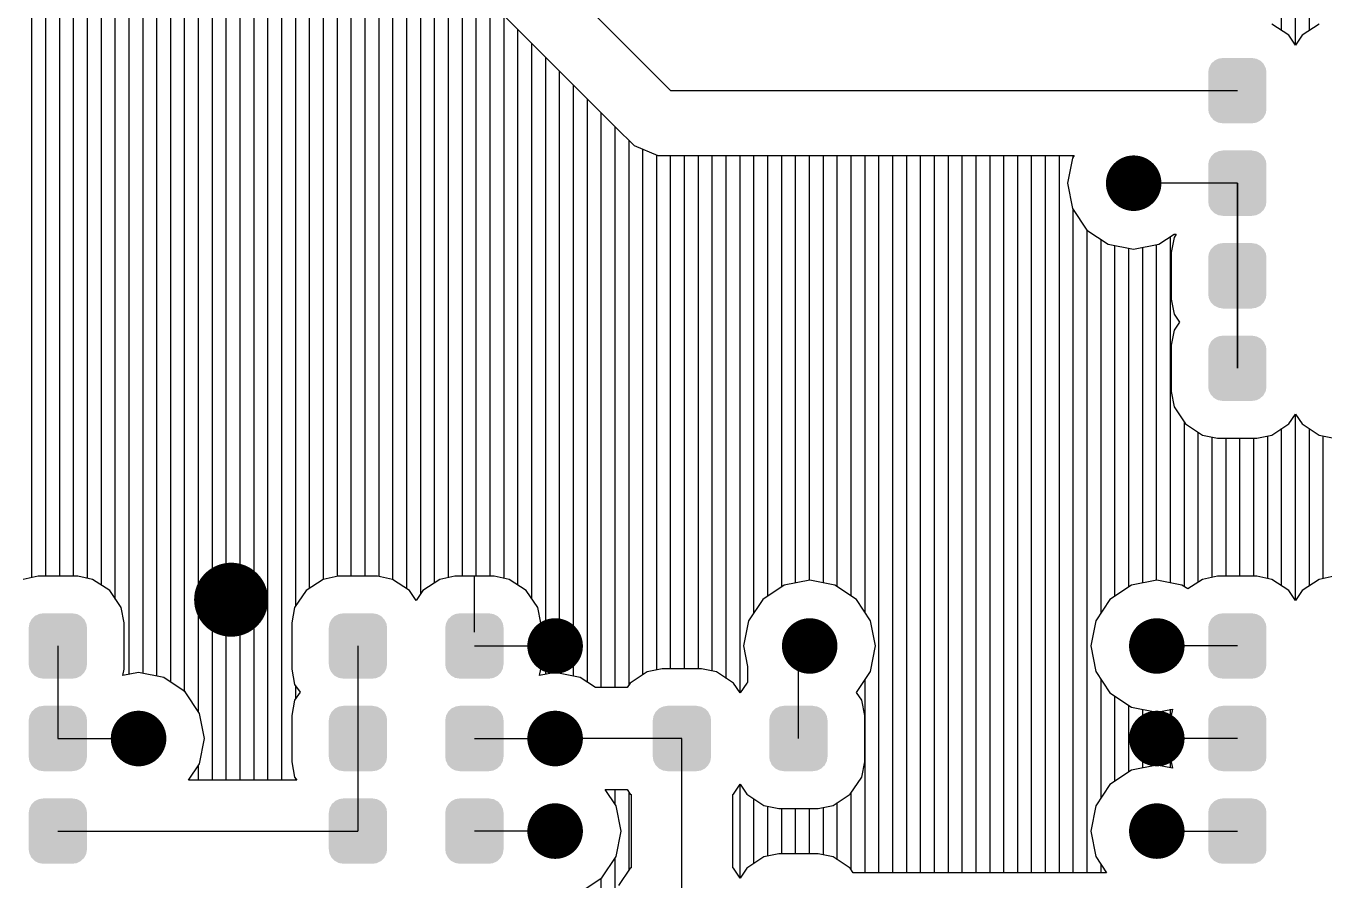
# Model space of a CAD drawing. Extents: x 295 to 953, y 10 to 290.
# Drawn here: x 623.26 to 652.65, y 143.34 to 162.68 of the extents above; entities that cross this region are included whole.
import ezdxf

# ---------------------------------------------------------------- set-up
doc = ezdxf.new("R2010")
doc.units = 0
doc.header["$LTSCALE"] = 5
doc.header["$MEASUREMENT"] = 0
doc.layers.get('0').update_dxf_attribs({"linetype": 'CONTINUOUS', "lineweight": 25})
doc.layers.add('DV-INT-A3_BOT', color=7, linetype='CONTINUOUS')

msp = doc.modelspace()

# ---------------------------------------------------------------- linework, layer by layer
for points, const_width in [([(648.65, 159.118, -1), (648.022, 159.118, -1)], 0.629), ([(628.324, 149.688, -1), (627.486, 149.688, -1)], 0.838), ([(635.554, 148.64, -1), (634.925, 148.64, -1)], 0.629), ([(641.316, 148.64, -1), (640.688, 148.64, -1)], 0.629), ([(649.174, 148.64, -1), (648.546, 148.64, -1)], 0.629), ([(626.124, 146.545, -1), (625.495, 146.545, -1)], 0.629), ([(635.554, 146.545, -1), (634.925, 146.545, -1)], 0.629), ([(649.174, 146.545, -1), (648.546, 146.545, -1)], 0.629), ([(635.554, 144.449, -1), (634.925, 144.449, -1)], 0.629), ([(649.174, 144.449, -1), (648.546, 144.449, -1)], 0.629)]:
    msp.add_lwpolyline(points, format="xyb", close=True, dxfattribs=dict(const_width=const_width))
for points in [[(651.197, 161.894), (651.118, 161.936), (650.165, 161.894), (650.253, 161.936)], [(651.118, 161.936), (651.096, 161.939), (650.253, 161.936), (650.26, 161.939)], [(651.096, 161.939), (651.014, 161.952), (650.26, 161.939), (650.352, 161.952)], [(651.014, 161.952), (651.014, 161.955), (650.352, 161.952), (650.352, 161.955)], [(651.343, 161.626), (651.329, 161.718), (650.023, 161.626), (650.039, 161.718)], [(651.343, 161.624), (651.343, 161.626), (650.023, 161.624), (650.023, 161.626)], [(651.343, 160.803), (651.343, 161.624), (650.023, 160.803), (650.023, 161.624)], [(651.329, 161.718), (651.324, 161.729), (650.039, 161.718), (650.041, 161.729)], [(651.324, 161.729), (651.283, 161.812), (650.041, 161.729), (650.085, 161.812)], [(651.283, 161.812), (651.274, 161.822), (650.085, 161.812), (650.09, 161.822)], [(651.274, 161.822), (651.21, 161.887), (650.09, 161.822), (650.158, 161.887)], [(651.21, 161.887), (651.197, 161.894), (650.158, 161.887), (650.165, 161.894)], [(651.343, 160.801), (651.343, 160.803), (650.023, 160.801), (650.023, 160.803)], [(651.328, 160.708), (651.343, 160.801), (650.037, 160.708), (650.023, 160.801)], [(651.326, 160.697), (651.328, 160.708), (650.042, 160.697), (650.037, 160.708)], [(651.282, 160.614), (651.326, 160.697), (650.083, 160.614), (650.042, 160.697)], [(651.277, 160.605), (651.282, 160.614), (650.092, 160.605), (650.083, 160.614)], [(651.208, 160.539), (651.277, 160.605), (650.156, 160.539), (650.092, 160.605)], [(651.201, 160.532), (651.208, 160.539), (650.169, 160.532), (650.156, 160.539)], [(651.114, 160.491), (651.201, 160.532), (650.249, 160.491), (650.169, 160.532)], [(651.106, 160.487), (651.114, 160.491), (650.27, 160.487), (650.249, 160.491)], [(651.014, 160.474), (651.106, 160.487), (650.352, 160.474), (650.27, 160.487)], [(651.014, 160.472), (651.014, 160.474), (650.352, 160.472), (650.352, 160.474)], [(651.096, 159.844), (651.014, 159.857), (650.26, 159.844), (650.352, 159.857)], [(651.014, 159.857), (651.014, 159.86), (650.352, 159.857), (650.352, 159.86)], [(651.343, 159.531), (651.329, 159.623), (650.023, 159.531), (650.039, 159.623)], [(651.329, 159.623), (651.324, 159.634), (650.039, 159.623), (650.041, 159.634)], [(651.324, 159.634), (651.283, 159.717), (650.041, 159.634), (650.085, 159.717)], [(651.283, 159.717), (651.274, 159.726), (650.085, 159.717), (650.09, 159.726)], [(651.274, 159.726), (651.21, 159.792), (650.09, 159.726), (650.158, 159.792)], [(651.21, 159.792), (651.197, 159.799), (650.158, 159.792), (650.165, 159.799)], [(651.197, 159.799), (651.118, 159.84), (650.165, 159.799), (650.253, 159.84)], [(651.118, 159.84), (651.096, 159.844), (650.253, 159.84), (650.26, 159.844)], [(651.343, 159.529), (651.343, 159.531), (650.023, 159.529), (650.023, 159.531)], [(651.343, 158.707), (651.343, 159.529), (650.023, 158.707), (650.023, 159.529)], [(651.343, 158.705), (651.343, 158.707), (650.023, 158.705), (650.023, 158.707)], [(651.328, 158.613), (651.343, 158.705), (650.037, 158.613), (650.023, 158.705)], [(651.326, 158.602), (651.328, 158.613), (650.042, 158.602), (650.037, 158.613)], [(651.282, 158.519), (651.326, 158.602), (650.083, 158.519), (650.042, 158.602)], [(651.277, 158.509), (651.282, 158.519), (650.092, 158.509), (650.083, 158.519)], [(651.208, 158.444), (651.277, 158.509), (650.156, 158.444), (650.092, 158.509)], [(651.201, 158.437), (651.208, 158.444), (650.169, 158.437), (650.156, 158.444)], [(651.114, 158.395), (651.201, 158.437), (650.249, 158.395), (650.169, 158.437)], [(651.106, 158.392), (651.114, 158.395), (650.27, 158.392), (650.249, 158.395)], [(651.014, 158.379), (651.106, 158.392), (650.352, 158.379), (650.27, 158.392)], [(651.014, 158.376), (651.014, 158.379), (650.352, 158.376), (650.352, 158.379)], [(651.343, 157.435), (651.329, 157.527), (650.023, 157.435), (650.039, 157.527)], [(651.329, 157.527), (651.324, 157.538), (650.039, 157.527), (650.041, 157.538)], [(651.324, 157.538), (651.283, 157.621), (650.041, 157.538), (650.085, 157.621)], [(651.283, 157.621), (651.274, 157.631), (650.085, 157.621), (650.09, 157.631)], [(651.274, 157.631), (651.21, 157.696), (650.09, 157.631), (650.158, 157.696)], [(651.21, 157.696), (651.197, 157.703), (650.158, 157.696), (650.165, 157.703)], [(651.197, 157.703), (651.118, 157.745), (650.165, 157.703), (650.253, 157.745)], [(651.118, 157.745), (651.096, 157.748), (650.253, 157.745), (650.26, 157.748)], [(651.096, 157.748), (651.014, 157.761), (650.26, 157.748), (650.352, 157.761)], [(651.014, 157.761), (651.014, 157.764), (650.352, 157.761), (650.352, 157.764)], [(651.343, 157.433), (651.343, 157.435), (650.023, 157.433), (650.023, 157.435)], [(651.343, 156.612), (651.343, 157.433), (650.023, 156.612), (650.023, 157.433)], [(651.343, 156.61), (651.343, 156.612), (650.023, 156.61), (650.023, 156.612)], [(651.328, 156.517), (651.343, 156.61), (650.037, 156.517), (650.023, 156.61)], [(651.326, 156.506), (651.328, 156.517), (650.042, 156.506), (650.037, 156.517)], [(651.282, 156.423), (651.326, 156.506), (650.083, 156.423), (650.042, 156.506)], [(651.277, 156.414), (651.282, 156.423), (650.092, 156.414), (650.083, 156.423)], [(651.208, 156.348), (651.277, 156.414), (650.156, 156.348), (650.092, 156.414)], [(651.201, 156.341), (651.208, 156.348), (650.169, 156.341), (650.156, 156.348)], [(651.114, 156.3), (651.201, 156.341), (650.249, 156.3), (650.169, 156.341)], [(651.106, 156.296), (651.114, 156.3), (650.27, 156.296), (650.249, 156.3)], [(651.014, 156.283), (651.106, 156.296), (650.352, 156.283), (650.27, 156.296)], [(651.014, 156.281), (651.014, 156.283), (650.352, 156.281), (650.352, 156.283)], [(651.324, 155.443), (651.283, 155.526), (650.041, 155.443), (650.085, 155.526)], [(651.283, 155.526), (651.274, 155.535), (650.085, 155.526), (650.09, 155.535)], [(651.274, 155.535), (651.21, 155.601), (650.09, 155.535), (650.158, 155.601)], [(651.21, 155.601), (651.197, 155.608), (650.158, 155.601), (650.165, 155.608)], [(651.197, 155.608), (651.118, 155.649), (650.165, 155.608), (650.253, 155.649)], [(651.118, 155.649), (651.096, 155.653), (650.253, 155.649), (650.26, 155.653)], [(651.096, 155.653), (651.014, 155.666), (650.26, 155.653), (650.352, 155.666)], [(651.014, 155.666), (651.014, 155.669), (650.352, 155.666), (650.352, 155.669)], [(651.343, 155.34), (651.329, 155.432), (650.023, 155.34), (650.039, 155.432)], [(651.343, 155.338), (651.343, 155.34), (650.023, 155.338), (650.023, 155.34)], [(651.343, 154.516), (651.343, 155.338), (650.023, 154.516), (650.023, 155.338)], [(651.329, 155.432), (651.324, 155.443), (650.039, 155.432), (650.041, 155.443)], [(651.343, 154.514), (651.343, 154.516), (650.023, 154.514), (650.023, 154.516)], [(651.328, 154.422), (651.343, 154.514), (650.037, 154.422), (650.023, 154.514)], [(651.326, 154.411), (651.328, 154.422), (650.042, 154.411), (650.037, 154.422)], [(651.282, 154.328), (651.326, 154.411), (650.083, 154.328), (650.042, 154.411)], [(651.277, 154.318), (651.282, 154.328), (650.092, 154.318), (650.083, 154.328)], [(651.208, 154.253), (651.277, 154.318), (650.156, 154.253), (650.092, 154.318)], [(651.201, 154.246), (651.208, 154.253), (650.169, 154.246), (650.156, 154.253)], [(651.114, 154.204), (651.201, 154.246), (650.249, 154.204), (650.169, 154.246)], [(651.106, 154.201), (651.114, 154.204), (650.27, 154.201), (650.249, 154.204)], [(651.014, 154.188), (651.106, 154.201), (650.352, 154.188), (650.27, 154.201)], [(651.014, 154.185), (651.014, 154.188), (650.352, 154.185), (650.352, 154.188)], [(624.573, 149.249), (624.51, 149.314), (623.389, 149.249), (623.457, 149.314)], [(624.51, 149.314), (624.497, 149.321), (623.457, 149.314), (623.464, 149.321)], [(624.497, 149.321), (624.417, 149.363), (623.464, 149.321), (623.552, 149.363)], [(624.417, 149.363), (624.395, 149.366), (623.552, 149.363), (623.559, 149.366)], [(624.395, 149.366), (624.313, 149.379), (623.559, 149.366), (623.651, 149.379)], [(624.313, 149.379), (624.313, 149.382), (623.651, 149.379), (623.651, 149.382)], [(631.367, 149.249), (631.303, 149.314), (630.182, 149.249), (630.251, 149.314)], [(631.303, 149.314), (631.29, 149.321), (630.251, 149.314), (630.258, 149.321)], [(631.29, 149.321), (631.21, 149.363), (630.258, 149.321), (630.345, 149.363)], [(631.21, 149.363), (631.189, 149.366), (630.345, 149.363), (630.353, 149.366)], [(631.189, 149.366), (631.107, 149.379), (630.353, 149.366), (630.445, 149.379)], [(631.107, 149.379), (631.107, 149.382), (630.445, 149.379), (630.445, 149.382)], [(634.003, 149.249), (633.939, 149.314), (632.819, 149.249), (632.887, 149.314)], [(633.939, 149.314), (633.926, 149.321), (632.887, 149.314), (632.894, 149.321)], [(633.926, 149.321), (633.846, 149.363), (632.894, 149.321), (632.981, 149.363)], [(633.846, 149.363), (633.825, 149.366), (632.981, 149.363), (632.989, 149.366)], [(633.825, 149.366), (633.743, 149.379), (632.989, 149.366), (633.081, 149.379)], [(633.743, 149.379), (633.743, 149.382), (633.081, 149.379), (633.081, 149.382)], [(651.274, 149.249), (651.21, 149.314), (650.09, 149.249), (650.158, 149.314)], [(651.21, 149.314), (651.197, 149.321), (650.158, 149.314), (650.165, 149.321)], [(651.197, 149.321), (651.118, 149.363), (650.165, 149.321), (650.253, 149.363)], [(651.118, 149.363), (651.096, 149.366), (650.253, 149.363), (650.26, 149.366)], [(651.096, 149.366), (651.014, 149.379), (650.26, 149.366), (650.352, 149.379)], [(651.014, 149.379), (651.014, 149.382), (650.352, 149.379), (650.352, 149.382)], [(624.642, 149.053), (624.628, 149.145), (623.322, 149.053), (623.338, 149.145)], [(624.642, 149.051), (624.642, 149.053), (623.322, 149.051), (623.322, 149.053)], [(624.642, 148.23), (624.642, 149.051), (623.322, 148.23), (623.322, 149.051)], [(624.628, 149.145), (624.623, 149.156), (623.338, 149.145), (623.34, 149.156)], [(624.623, 149.156), (624.583, 149.239), (623.34, 149.156), (623.384, 149.239)], [(624.583, 149.239), (624.573, 149.249), (623.384, 149.239), (623.389, 149.249)], [(631.436, 149.053), (631.422, 149.145), (630.116, 149.053), (630.131, 149.145)], [(631.436, 149.051), (631.436, 149.053), (630.116, 149.051), (630.116, 149.053)], [(631.436, 148.23), (631.436, 149.051), (630.116, 148.23), (630.116, 149.051)], [(631.422, 149.145), (631.417, 149.156), (630.131, 149.145), (630.133, 149.156)], [(631.417, 149.156), (631.376, 149.239), (630.133, 149.156), (630.177, 149.239)], [(631.376, 149.239), (631.367, 149.249), (630.177, 149.239), (630.182, 149.249)], [(634.072, 149.053), (634.058, 149.145), (632.752, 149.053), (632.768, 149.145)], [(634.072, 149.051), (634.072, 149.053), (632.752, 149.051), (632.752, 149.053)], [(634.072, 148.23), (634.072, 149.051), (632.752, 148.23), (632.752, 149.051)], [(634.058, 149.145), (634.053, 149.156), (632.768, 149.145), (632.769, 149.156)], [(634.053, 149.156), (634.012, 149.239), (632.769, 149.156), (632.814, 149.239)], [(634.012, 149.239), (634.003, 149.249), (632.814, 149.239), (632.819, 149.249)], [(651.343, 149.053), (651.329, 149.145), (650.023, 149.053), (650.039, 149.145)], [(651.343, 149.051), (651.343, 149.053), (650.023, 149.051), (650.023, 149.053)], [(651.343, 148.23), (651.343, 149.051), (650.023, 148.23), (650.023, 149.051)], [(651.329, 149.145), (651.324, 149.156), (650.039, 149.145), (650.041, 149.156)], [(651.324, 149.156), (651.283, 149.239), (650.041, 149.156), (650.085, 149.239)], [(651.283, 149.239), (651.274, 149.249), (650.085, 149.239), (650.09, 149.249)], [(624.642, 148.228), (624.642, 148.23), (623.322, 148.228), (623.322, 148.23)], [(624.627, 148.135), (624.642, 148.228), (623.336, 148.135), (623.322, 148.228)], [(624.625, 148.124), (624.627, 148.135), (623.342, 148.124), (623.336, 148.135)], [(624.581, 148.041), (624.625, 148.124), (623.382, 148.041), (623.342, 148.124)], [(631.436, 148.228), (631.436, 148.23), (630.116, 148.228), (630.116, 148.23)], [(631.42, 148.135), (631.436, 148.228), (630.13, 148.135), (630.116, 148.228)], [(631.418, 148.124), (631.42, 148.135), (630.135, 148.124), (630.13, 148.135)], [(631.374, 148.041), (631.418, 148.124), (630.176, 148.041), (630.135, 148.124)], [(634.072, 148.228), (634.072, 148.23), (632.752, 148.228), (632.752, 148.23)], [(634.056, 148.135), (634.072, 148.228), (632.766, 148.135), (632.752, 148.228)], [(634.055, 148.124), (634.056, 148.135), (632.771, 148.124), (632.766, 148.135)], [(634.011, 148.041), (634.055, 148.124), (632.812, 148.041), (632.771, 148.124)], [(651.343, 148.228), (651.343, 148.23), (650.023, 148.228), (650.023, 148.23)], [(651.328, 148.135), (651.343, 148.228), (650.037, 148.135), (650.023, 148.228)], [(651.326, 148.124), (651.328, 148.135), (650.042, 148.124), (650.037, 148.135)], [(651.282, 148.041), (651.326, 148.124), (650.083, 148.041), (650.042, 148.124)], [(624.576, 148.032), (624.581, 148.041), (623.391, 148.032), (623.382, 148.041)], [(624.507, 147.966), (624.576, 148.032), (623.455, 147.966), (623.391, 148.032)], [(624.5, 147.959), (624.507, 147.966), (623.468, 147.959), (623.455, 147.966)], [(624.413, 147.918), (624.5, 147.959), (623.548, 147.918), (623.468, 147.959)], [(624.406, 147.914), (624.413, 147.918), (623.569, 147.914), (623.548, 147.918)], [(624.313, 147.901), (624.406, 147.914), (623.651, 147.901), (623.569, 147.914)], [(624.313, 147.899), (624.313, 147.901), (623.651, 147.899), (623.651, 147.901)], [(631.369, 148.032), (631.374, 148.041), (630.185, 148.032), (630.176, 148.041)], [(631.301, 147.966), (631.369, 148.032), (630.249, 147.966), (630.185, 148.032)], [(631.294, 147.959), (631.301, 147.966), (630.262, 147.959), (630.249, 147.966)], [(631.206, 147.918), (631.294, 147.959), (630.341, 147.918), (630.262, 147.959)], [(631.199, 147.914), (631.206, 147.918), (630.363, 147.914), (630.341, 147.918)], [(631.107, 147.901), (631.199, 147.914), (630.445, 147.901), (630.363, 147.914)], [(631.107, 147.899), (631.107, 147.901), (630.445, 147.899), (630.445, 147.901)], [(634.006, 148.032), (634.011, 148.041), (632.821, 148.032), (632.812, 148.041)], [(633.937, 147.966), (634.006, 148.032), (632.885, 147.966), (632.821, 148.032)], [(633.93, 147.959), (633.937, 147.966), (632.898, 147.959), (632.885, 147.966)], [(633.843, 147.918), (633.93, 147.959), (632.978, 147.918), (632.898, 147.959)], [(633.835, 147.914), (633.843, 147.918), (632.999, 147.914), (632.978, 147.918)], [(633.743, 147.901), (633.835, 147.914), (633.081, 147.901), (632.999, 147.914)], [(633.743, 147.899), (633.743, 147.901), (633.081, 147.899), (633.081, 147.901)], [(651.277, 148.032), (651.282, 148.041), (650.092, 148.032), (650.083, 148.041)], [(651.208, 147.966), (651.277, 148.032), (650.156, 147.966), (650.092, 148.032)], [(651.201, 147.959), (651.208, 147.966), (650.169, 147.959), (650.156, 147.966)], [(651.114, 147.918), (651.201, 147.959), (650.249, 147.918), (650.169, 147.959)], [(651.106, 147.914), (651.114, 147.918), (650.27, 147.914), (650.249, 147.918)], [(651.014, 147.901), (651.106, 147.914), (650.352, 147.901), (650.27, 147.914)], [(651.014, 147.899), (651.014, 147.901), (650.352, 147.899), (650.352, 147.901)], [(624.51, 147.219), (624.497, 147.226), (623.457, 147.219), (623.464, 147.226)], [(624.497, 147.226), (624.417, 147.267), (623.464, 147.226), (623.552, 147.267)], [(624.417, 147.267), (624.395, 147.271), (623.552, 147.267), (623.559, 147.271)], [(624.395, 147.271), (624.313, 147.284), (623.559, 147.271), (623.651, 147.284)], [(624.313, 147.284), (624.313, 147.287), (623.651, 147.284), (623.651, 147.287)], [(631.303, 147.219), (631.29, 147.226), (630.251, 147.219), (630.258, 147.226)], [(631.29, 147.226), (631.21, 147.267), (630.258, 147.226), (630.345, 147.267)], [(631.21, 147.267), (631.189, 147.271), (630.345, 147.267), (630.353, 147.271)], [(631.189, 147.271), (631.107, 147.284), (630.353, 147.271), (630.445, 147.284)], [(631.107, 147.284), (631.107, 147.287), (630.445, 147.284), (630.445, 147.287)], [(633.939, 147.219), (633.926, 147.226), (632.887, 147.219), (632.894, 147.226)], [(633.926, 147.226), (633.846, 147.267), (632.894, 147.226), (632.981, 147.267)], [(633.846, 147.267), (633.825, 147.271), (632.981, 147.267), (632.989, 147.271)], [(633.825, 147.271), (633.743, 147.284), (632.989, 147.271), (633.081, 147.284)], [(633.743, 147.284), (633.743, 147.287), (633.081, 147.284), (633.081, 147.287)], [(638.637, 147.219), (638.624, 147.226), (637.585, 147.219), (637.592, 147.226)], [(638.624, 147.226), (638.545, 147.267), (637.592, 147.226), (637.68, 147.267)], [(638.545, 147.267), (638.523, 147.271), (637.68, 147.267), (637.687, 147.271)], [(638.523, 147.271), (638.441, 147.284), (637.687, 147.271), (637.779, 147.284)], [(638.441, 147.284), (638.441, 147.287), (637.779, 147.284), (637.779, 147.287)], [(641.274, 147.219), (641.261, 147.226), (640.221, 147.219), (640.228, 147.226)], [(641.261, 147.226), (641.181, 147.267), (640.228, 147.226), (640.316, 147.267)], [(641.181, 147.267), (641.159, 147.271), (640.316, 147.267), (640.323, 147.271)], [(641.159, 147.271), (641.077, 147.284), (640.323, 147.271), (640.415, 147.284)], [(641.077, 147.284), (641.077, 147.287), (640.415, 147.284), (640.415, 147.287)], [(651.21, 147.219), (651.197, 147.226), (650.158, 147.219), (650.165, 147.226)], [(651.197, 147.226), (651.118, 147.267), (650.165, 147.226), (650.253, 147.267)], [(651.118, 147.267), (651.096, 147.271), (650.253, 147.267), (650.26, 147.271)], [(651.096, 147.271), (651.014, 147.284), (650.26, 147.271), (650.352, 147.284)], [(651.014, 147.284), (651.014, 147.287), (650.352, 147.284), (650.352, 147.287)], [(624.642, 146.958), (624.628, 147.05), (623.322, 146.958), (623.338, 147.05)], [(624.642, 146.956), (624.642, 146.958), (623.322, 146.956), (623.322, 146.958)], [(624.642, 146.134), (624.642, 146.956), (623.322, 146.134), (623.322, 146.956)], [(624.628, 147.05), (624.623, 147.061), (623.338, 147.05), (623.34, 147.061)], [(624.623, 147.061), (624.583, 147.144), (623.34, 147.061), (623.384, 147.144)], [(624.583, 147.144), (624.573, 147.153), (623.384, 147.144), (623.389, 147.153)], [(624.573, 147.153), (624.51, 147.219), (623.389, 147.153), (623.457, 147.219)], [(631.436, 146.958), (631.422, 147.05), (630.116, 146.958), (630.131, 147.05)], [(631.436, 146.956), (631.436, 146.958), (630.116, 146.956), (630.116, 146.958)], [(631.436, 146.134), (631.436, 146.956), (630.116, 146.134), (630.116, 146.956)], [(631.422, 147.05), (631.417, 147.061), (630.131, 147.05), (630.133, 147.061)], [(631.417, 147.061), (631.376, 147.144), (630.133, 147.061), (630.177, 147.144)], [(631.376, 147.144), (631.367, 147.153), (630.177, 147.144), (630.182, 147.153)], [(631.367, 147.153), (631.303, 147.219), (630.182, 147.153), (630.251, 147.219)], [(634.072, 146.958), (634.058, 147.05), (632.752, 146.958), (632.768, 147.05)], [(634.072, 146.956), (634.072, 146.958), (632.752, 146.956), (632.752, 146.958)], [(634.072, 146.134), (634.072, 146.956), (632.752, 146.134), (632.752, 146.956)], [(634.058, 147.05), (634.053, 147.061), (632.768, 147.05), (632.769, 147.061)], [(634.053, 147.061), (634.012, 147.144), (632.769, 147.061), (632.814, 147.144)], [(634.012, 147.144), (634.003, 147.153), (632.814, 147.144), (632.819, 147.153)], [(634.003, 147.153), (633.939, 147.219), (632.819, 147.153), (632.887, 147.219)], [(638.77, 146.958), (638.756, 147.05), (637.45, 146.958), (637.466, 147.05)], [(638.77, 146.956), (638.77, 146.958), (637.45, 146.956), (637.45, 146.958)], [(638.77, 146.134), (638.77, 146.956), (637.45, 146.134), (637.45, 146.956)], [(638.756, 147.05), (638.751, 147.061), (637.466, 147.05), (637.468, 147.061)], [(638.751, 147.061), (638.71, 147.144), (637.468, 147.061), (637.512, 147.144)], [(638.71, 147.144), (638.701, 147.153), (637.512, 147.144), (637.517, 147.153)], [(638.701, 147.153), (638.637, 147.219), (637.517, 147.153), (637.585, 147.219)], [(641.406, 146.958), (641.392, 147.05), (640.086, 146.958), (640.102, 147.05)], [(641.406, 146.956), (641.406, 146.958), (640.086, 146.956), (640.086, 146.958)], [(641.406, 146.134), (641.406, 146.956), (640.086, 146.134), (640.086, 146.956)], [(641.392, 147.05), (641.387, 147.061), (640.102, 147.05), (640.104, 147.061)], [(641.387, 147.061), (641.347, 147.144), (640.104, 147.061), (640.148, 147.144)], [(641.347, 147.144), (641.337, 147.153), (640.148, 147.144), (640.153, 147.153)], [(641.337, 147.153), (641.274, 147.219), (640.153, 147.153), (640.221, 147.219)], [(651.343, 146.958), (651.329, 147.05), (650.023, 146.958), (650.039, 147.05)], [(651.343, 146.956), (651.343, 146.958), (650.023, 146.956), (650.023, 146.958)], [(651.343, 146.134), (651.343, 146.956), (650.023, 146.134), (650.023, 146.956)], [(651.329, 147.05), (651.324, 147.061), (650.039, 147.05), (650.041, 147.061)], [(651.324, 147.061), (651.283, 147.144), (650.041, 147.061), (650.085, 147.144)], [(651.283, 147.144), (651.274, 147.153), (650.085, 147.144), (650.09, 147.153)], [(651.274, 147.153), (651.21, 147.219), (650.09, 147.153), (650.158, 147.219)], [(624.642, 146.132), (624.642, 146.134), (623.322, 146.132), (623.322, 146.134)], [(624.627, 146.04), (624.642, 146.132), (623.336, 146.04), (623.322, 146.132)], [(631.436, 146.132), (631.436, 146.134), (630.116, 146.132), (630.116, 146.134)], [(631.42, 146.04), (631.436, 146.132), (630.13, 146.04), (630.116, 146.132)], [(634.072, 146.132), (634.072, 146.134), (632.752, 146.132), (632.752, 146.134)], [(634.056, 146.04), (634.072, 146.132), (632.766, 146.04), (632.752, 146.132)], [(638.77, 146.132), (638.77, 146.134), (637.45, 146.132), (637.45, 146.134)], [(638.755, 146.04), (638.77, 146.132), (637.464, 146.04), (637.45, 146.132)], [(641.406, 146.132), (641.406, 146.134), (640.086, 146.132), (640.086, 146.134)], [(641.391, 146.04), (641.406, 146.132), (640.1, 146.04), (640.086, 146.132)], [(651.343, 146.132), (651.343, 146.134), (650.023, 146.132), (650.023, 146.134)], [(651.328, 146.04), (651.343, 146.132), (650.037, 146.04), (650.023, 146.132)], [(624.625, 146.029), (624.627, 146.04), (623.342, 146.029), (623.336, 146.04)], [(624.581, 145.946), (624.625, 146.029), (623.382, 145.946), (623.342, 146.029)], [(624.576, 145.936), (624.581, 145.946), (623.391, 145.936), (623.382, 145.946)], [(624.507, 145.871), (624.576, 145.936), (623.455, 145.871), (623.391, 145.936)], [(624.5, 145.864), (624.507, 145.871), (623.468, 145.864), (623.455, 145.871)], [(624.413, 145.822), (624.5, 145.864), (623.548, 145.822), (623.468, 145.864)], [(624.406, 145.819), (624.413, 145.822), (623.569, 145.819), (623.548, 145.822)], [(624.313, 145.806), (624.406, 145.819), (623.651, 145.806), (623.569, 145.819)], [(624.313, 145.803), (624.313, 145.806), (623.651, 145.803), (623.651, 145.806)], [(631.418, 146.029), (631.42, 146.04), (630.135, 146.029), (630.13, 146.04)], [(631.374, 145.946), (631.418, 146.029), (630.176, 145.946), (630.135, 146.029)], [(631.369, 145.936), (631.374, 145.946), (630.185, 145.936), (630.176, 145.946)], [(631.301, 145.871), (631.369, 145.936), (630.249, 145.871), (630.185, 145.936)], [(631.294, 145.864), (631.301, 145.871), (630.262, 145.864), (630.249, 145.871)], [(631.206, 145.822), (631.294, 145.864), (630.341, 145.822), (630.262, 145.864)], [(631.199, 145.819), (631.206, 145.822), (630.363, 145.819), (630.341, 145.822)], [(631.107, 145.806), (631.199, 145.819), (630.445, 145.806), (630.363, 145.819)], [(631.107, 145.803), (631.107, 145.806), (630.445, 145.803), (630.445, 145.806)], [(634.055, 146.029), (634.056, 146.04), (632.771, 146.029), (632.766, 146.04)], [(634.011, 145.946), (634.055, 146.029), (632.812, 145.946), (632.771, 146.029)], [(634.006, 145.936), (634.011, 145.946), (632.821, 145.936), (632.812, 145.946)], [(633.937, 145.871), (634.006, 145.936), (632.885, 145.871), (632.821, 145.936)], [(633.93, 145.864), (633.937, 145.871), (632.898, 145.864), (632.885, 145.871)], [(633.843, 145.822), (633.93, 145.864), (632.978, 145.822), (632.898, 145.864)], [(633.835, 145.819), (633.843, 145.822), (632.999, 145.819), (632.978, 145.822)], [(633.743, 145.806), (633.835, 145.819), (633.081, 145.806), (632.999, 145.819)], [(633.743, 145.803), (633.743, 145.806), (633.081, 145.803), (633.081, 145.806)], [(638.753, 146.029), (638.755, 146.04), (637.469, 146.029), (637.464, 146.04)], [(638.709, 145.946), (638.753, 146.029), (637.51, 145.946), (637.469, 146.029)], [(638.704, 145.936), (638.709, 145.946), (637.519, 145.936), (637.51, 145.946)], [(638.635, 145.871), (638.704, 145.936), (637.583, 145.871), (637.519, 145.936)], [(638.628, 145.864), (638.635, 145.871), (637.596, 145.864), (637.583, 145.871)], [(638.541, 145.822), (638.628, 145.864), (637.676, 145.822), (637.596, 145.864)], [(638.533, 145.819), (638.541, 145.822), (637.697, 145.819), (637.676, 145.822)], [(638.441, 145.806), (638.533, 145.819), (637.779, 145.806), (637.697, 145.819)], [(638.441, 145.803), (638.441, 145.806), (637.779, 145.803), (637.779, 145.806)], [(641.389, 146.029), (641.391, 146.04), (640.106, 146.029), (640.1, 146.04)], [(641.345, 145.946), (641.389, 146.029), (640.146, 145.946), (640.106, 146.029)], [(641.34, 145.936), (641.345, 145.946), (640.155, 145.936), (640.146, 145.946)], [(641.271, 145.871), (641.34, 145.936), (640.219, 145.871), (640.155, 145.936)], [(641.264, 145.864), (641.271, 145.871), (640.232, 145.864), (640.219, 145.871)], [(641.177, 145.822), (641.264, 145.864), (640.312, 145.822), (640.232, 145.864)], [(641.17, 145.819), (641.177, 145.822), (640.333, 145.819), (640.312, 145.822)], [(641.077, 145.806), (641.17, 145.819), (640.415, 145.806), (640.333, 145.819)], [(641.077, 145.803), (641.077, 145.806), (640.415, 145.803), (640.415, 145.806)], [(651.326, 146.029), (651.328, 146.04), (650.042, 146.029), (650.037, 146.04)], [(651.282, 145.946), (651.326, 146.029), (650.083, 145.946), (650.042, 146.029)], [(651.277, 145.936), (651.282, 145.946), (650.092, 145.936), (650.083, 145.946)], [(651.208, 145.871), (651.277, 145.936), (650.156, 145.871), (650.092, 145.936)], [(651.201, 145.864), (651.208, 145.871), (650.169, 145.864), (650.156, 145.871)], [(651.114, 145.822), (651.201, 145.864), (650.249, 145.822), (650.169, 145.864)], [(651.106, 145.819), (651.114, 145.822), (650.27, 145.819), (650.249, 145.822)], [(651.014, 145.806), (651.106, 145.819), (650.352, 145.806), (650.27, 145.819)], [(651.014, 145.803), (651.014, 145.806), (650.352, 145.803), (650.352, 145.806)], [(624.497, 145.13), (624.417, 145.172), (623.464, 145.13), (623.552, 145.172)], [(624.417, 145.172), (624.395, 145.175), (623.552, 145.172), (623.559, 145.175)], [(624.395, 145.175), (624.313, 145.188), (623.559, 145.175), (623.651, 145.188)], [(624.313, 145.188), (624.313, 145.191), (623.651, 145.188), (623.651, 145.191)], [(631.29, 145.13), (631.21, 145.172), (630.258, 145.13), (630.345, 145.172)], [(631.21, 145.172), (631.189, 145.175), (630.345, 145.172), (630.353, 145.175)], [(631.189, 145.175), (631.107, 145.188), (630.353, 145.175), (630.445, 145.188)], [(631.107, 145.188), (631.107, 145.191), (630.445, 145.188), (630.445, 145.191)], [(633.926, 145.13), (633.846, 145.172), (632.894, 145.13), (632.981, 145.172)], [(633.846, 145.172), (633.825, 145.175), (632.981, 145.172), (632.989, 145.175)], [(633.825, 145.175), (633.743, 145.188), (632.989, 145.175), (633.081, 145.188)], [(633.743, 145.188), (633.743, 145.191), (633.081, 145.188), (633.081, 145.191)], [(651.197, 145.13), (651.118, 145.172), (650.165, 145.13), (650.253, 145.172)], [(651.118, 145.172), (651.096, 145.175), (650.253, 145.172), (650.26, 145.175)], [(651.096, 145.175), (651.014, 145.188), (650.26, 145.175), (650.352, 145.188)], [(651.014, 145.188), (651.014, 145.191), (650.352, 145.188), (650.352, 145.191)], [(624.642, 144.862), (624.628, 144.954), (623.322, 144.862), (623.338, 144.954)], [(624.628, 144.954), (624.623, 144.965), (623.338, 144.954), (623.34, 144.965)], [(624.623, 144.965), (624.583, 145.048), (623.34, 144.965), (623.384, 145.048)], [(624.583, 145.048), (624.573, 145.058), (623.384, 145.048), (623.389, 145.058)], [(624.573, 145.058), (624.51, 145.123), (623.389, 145.058), (623.457, 145.123)], [(624.51, 145.123), (624.497, 145.13), (623.457, 145.123), (623.464, 145.13)], [(631.436, 144.862), (631.422, 144.954), (630.116, 144.862), (630.131, 144.954)], [(631.422, 144.954), (631.417, 144.965), (630.131, 144.954), (630.133, 144.965)], [(631.417, 144.965), (631.376, 145.048), (630.133, 144.965), (630.177, 145.048)], [(631.376, 145.048), (631.367, 145.058), (630.177, 145.048), (630.182, 145.058)], [(631.367, 145.058), (631.303, 145.123), (630.182, 145.058), (630.251, 145.123)], [(631.303, 145.123), (631.29, 145.13), (630.251, 145.123), (630.258, 145.13)], [(634.072, 144.862), (634.058, 144.954), (632.752, 144.862), (632.768, 144.954)], [(634.058, 144.954), (634.053, 144.965), (632.768, 144.954), (632.769, 144.965)], [(634.053, 144.965), (634.012, 145.048), (632.769, 144.965), (632.814, 145.048)], [(634.012, 145.048), (634.003, 145.058), (632.814, 145.048), (632.819, 145.058)], [(634.003, 145.058), (633.939, 145.123), (632.819, 145.058), (632.887, 145.123)], [(633.939, 145.123), (633.926, 145.13), (632.887, 145.123), (632.894, 145.13)], [(651.343, 144.862), (651.329, 144.954), (650.023, 144.862), (650.039, 144.954)], [(651.329, 144.954), (651.324, 144.965), (650.039, 144.954), (650.041, 144.965)], [(651.324, 144.965), (651.283, 145.048), (650.041, 144.965), (650.085, 145.048)], [(651.283, 145.048), (651.274, 145.058), (650.085, 145.048), (650.09, 145.058)], [(651.274, 145.058), (651.21, 145.123), (650.09, 145.058), (650.158, 145.123)], [(651.21, 145.123), (651.197, 145.13), (650.158, 145.123), (650.165, 145.13)], [(624.642, 144.86), (624.642, 144.862), (623.322, 144.86), (623.322, 144.862)], [(624.642, 144.039), (624.642, 144.86), (623.322, 144.039), (623.322, 144.86)], [(631.436, 144.86), (631.436, 144.862), (630.116, 144.86), (630.116, 144.862)], [(631.436, 144.039), (631.436, 144.86), (630.116, 144.039), (630.116, 144.86)], [(634.072, 144.86), (634.072, 144.862), (632.752, 144.86), (632.752, 144.862)], [(634.072, 144.039), (634.072, 144.86), (632.752, 144.039), (632.752, 144.86)], [(651.343, 144.86), (651.343, 144.862), (650.023, 144.86), (650.023, 144.862)], [(651.343, 144.039), (651.343, 144.86), (650.023, 144.039), (650.023, 144.86)], [(624.642, 144.037), (624.642, 144.039), (623.322, 144.037), (623.322, 144.039)], [(624.627, 143.944), (624.642, 144.037), (623.336, 143.944), (623.322, 144.037)], [(631.436, 144.037), (631.436, 144.039), (630.116, 144.037), (630.116, 144.039)], [(631.42, 143.944), (631.436, 144.037), (630.13, 143.944), (630.116, 144.037)], [(634.072, 144.037), (634.072, 144.039), (632.752, 144.037), (632.752, 144.039)], [(634.056, 143.944), (634.072, 144.037), (632.766, 143.944), (632.752, 144.037)], [(651.343, 144.037), (651.343, 144.039), (650.023, 144.037), (650.023, 144.039)], [(651.328, 143.944), (651.343, 144.037), (650.037, 143.944), (650.023, 144.037)], [(624.625, 143.933), (624.627, 143.944), (623.342, 143.933), (623.336, 143.944)], [(624.581, 143.85), (624.625, 143.933), (623.382, 143.85), (623.342, 143.933)], [(624.576, 143.841), (624.581, 143.85), (623.391, 143.841), (623.382, 143.85)], [(624.507, 143.775), (624.576, 143.841), (623.455, 143.775), (623.391, 143.841)], [(624.5, 143.768), (624.507, 143.775), (623.468, 143.768), (623.455, 143.775)], [(624.413, 143.727), (624.5, 143.768), (623.548, 143.727), (623.468, 143.768)], [(624.406, 143.723), (624.413, 143.727), (623.569, 143.723), (623.548, 143.727)], [(624.313, 143.71), (624.406, 143.723), (623.651, 143.71), (623.569, 143.723)], [(624.313, 143.708), (624.313, 143.71), (623.651, 143.708), (623.651, 143.71)], [(631.418, 143.933), (631.42, 143.944), (630.135, 143.933), (630.13, 143.944)], [(631.374, 143.85), (631.418, 143.933), (630.176, 143.85), (630.135, 143.933)], [(631.369, 143.841), (631.374, 143.85), (630.185, 143.841), (630.176, 143.85)], [(631.301, 143.775), (631.369, 143.841), (630.249, 143.775), (630.185, 143.841)], [(631.294, 143.768), (631.301, 143.775), (630.262, 143.768), (630.249, 143.775)], [(631.206, 143.727), (631.294, 143.768), (630.341, 143.727), (630.262, 143.768)], [(631.199, 143.723), (631.206, 143.727), (630.363, 143.723), (630.341, 143.727)], [(631.107, 143.71), (631.199, 143.723), (630.445, 143.71), (630.363, 143.723)], [(631.107, 143.708), (631.107, 143.71), (630.445, 143.708), (630.445, 143.71)], [(634.055, 143.933), (634.056, 143.944), (632.771, 143.933), (632.766, 143.944)], [(634.011, 143.85), (634.055, 143.933), (632.812, 143.85), (632.771, 143.933)], [(634.006, 143.841), (634.011, 143.85), (632.821, 143.841), (632.812, 143.85)], [(633.937, 143.775), (634.006, 143.841), (632.885, 143.775), (632.821, 143.841)], [(633.93, 143.768), (633.937, 143.775), (632.898, 143.768), (632.885, 143.775)], [(633.843, 143.727), (633.93, 143.768), (632.978, 143.727), (632.898, 143.768)], [(633.835, 143.723), (633.843, 143.727), (632.999, 143.723), (632.978, 143.727)], [(633.743, 143.71), (633.835, 143.723), (633.081, 143.71), (632.999, 143.723)], [(633.743, 143.708), (633.743, 143.71), (633.081, 143.708), (633.081, 143.71)], [(651.326, 143.933), (651.328, 143.944), (650.042, 143.933), (650.037, 143.944)], [(651.282, 143.85), (651.326, 143.933), (650.083, 143.85), (650.042, 143.933)], [(651.277, 143.841), (651.282, 143.85), (650.092, 143.841), (650.083, 143.85)], [(651.208, 143.775), (651.277, 143.841), (650.156, 143.775), (650.092, 143.841)], [(651.201, 143.768), (651.208, 143.775), (650.169, 143.768), (650.156, 143.775)], [(651.114, 143.727), (651.201, 143.768), (650.249, 143.727), (650.169, 143.768)], [(651.106, 143.723), (651.114, 143.727), (650.27, 143.723), (650.249, 143.727)], [(651.014, 143.71), (651.106, 143.723), (650.352, 143.71), (650.27, 143.723)], [(651.014, 143.708), (651.014, 143.71), (650.352, 143.708), (650.352, 143.71)]]:
    msp.add_solid(points)
at = {"layer": 'DV-INT-A3_BOT'}
for p, q in [((651.685, 162.575), (651.685, 218.316)), ((651.999, 162.244), (651.999, 218.316)), ((652.313, 162.575), (652.313, 218.316)), ((633.454, 150.22), (633.454, 196.569)), ((633.14, 150.22), (633.14, 196.254)), ((632.511, 150.074), (632.511, 195.76)), ((632.825, 150.191), (632.825, 195.94)), ((623.396, 150.191), (623.396, 195.684)), ((623.71, 150.22), (623.71, 195.684)), ((624.024, 150.22), (624.024, 195.684)), ((624.339, 150.22), (624.339, 195.684)), ((624.653, 150.174), (624.653, 195.684)), ((624.967, 150.019), (624.967, 195.684)), ((625.281, 149.701), (625.281, 195.684)), ((625.596, 147.995), (625.596, 195.684)), ((625.91, 148.016), (625.91, 195.684)), ((626.224, 147.953), (626.224, 195.684)), ((626.539, 147.819), (626.539, 195.525)), ((628.739, 145.602), (628.739, 195.538)), ((629.053, 145.602), (629.053, 195.642)), ((631.254, 150.212), (631.254, 195.454)), ((631.568, 150.145), (631.568, 195.684)), ((631.882, 149.935), (631.882, 195.684)), ((632.197, 149.831), (632.197, 195.684)), ((626.853, 147.605), (626.853, 195.32)), ((627.167, 147.144), (627.167, 195.257)), ((627.482, 145.602), (627.482, 195.253)), ((627.796, 145.602), (627.796, 195.253)), ((628.11, 145.602), (628.11, 195.261)), ((628.425, 145.602), (628.425, 195.328)), ((629.368, 149.546), (629.368, 195.399)), ((629.682, 149.948), (629.682, 195.282)), ((629.996, 150.153), (629.996, 195.253)), ((630.311, 150.216), (630.311, 195.253)), ((630.625, 150.22), (630.625, 195.253)), ((630.939, 150.22), (630.939, 195.299)), ((633.768, 150.22), (633.768, 169.817)), ((637.859, 161.213), (635.239, 163.833)), ((633.995, 162.999), (634.405, 162.588)), ((634.083, 150.174), (634.083, 162.911)), ((634.397, 150.019), (634.397, 162.596)), ((634.405, 162.588), (636.614, 160.379)), ((651.852, 162.466), (651.467, 162.722)), ((652.536, 162.722), (652.15, 162.466)), ((634.711, 149.701), (634.711, 162.282)), ((652.003, 162.244), (651.852, 162.466)), ((652.15, 162.466), (652.003, 162.244)), ((635.026, 147.995), (635.026, 161.968)), ((635.34, 148.016), (635.34, 161.653)), ((635.654, 147.953), (635.654, 161.339)), ((650.683, 161.213), (637.859, 161.213)), ((635.969, 147.819), (635.969, 161.025)), ((636.283, 147.697), (636.283, 160.71)), ((636.597, 147.697), (636.597, 160.396)), ((636.614, 160.379), (637.025, 159.969)), ((636.912, 147.764), (636.912, 160.082)), ((637.025, 159.969), (637.565, 159.746)), ((637.226, 147.991), (637.226, 159.885)), ((637.54, 148.1), (637.54, 159.755)), ((637.565, 159.746), (638.148, 159.746)), ((637.854, 148.125), (637.854, 159.746)), ((638.148, 159.746), (646.991, 159.746)), ((638.169, 148.125), (638.169, 159.746)), ((638.483, 148.125), (638.483, 159.746)), ((638.797, 148.075), (638.797, 159.746)), ((639.112, 147.907), (639.112, 159.746)), ((639.426, 147.576), (639.426, 159.746)), ((639.74, 149.395), (639.74, 159.746)), ((640.055, 149.772), (640.055, 159.746)), ((640.369, 149.981), (640.369, 159.746)), ((640.683, 150.069), (640.683, 159.746)), ((640.998, 150.132), (640.998, 159.746)), ((641.312, 150.069), (641.312, 159.746)), ((641.626, 149.981), (641.626, 159.746)), ((641.941, 149.772), (641.941, 159.746)), ((642.255, 149.399), (642.255, 159.746)), ((642.569, 143.506), (642.569, 159.746)), ((642.884, 143.506), (642.884, 159.746)), ((643.198, 143.506), (643.198, 159.746)), ((643.512, 143.506), (643.512, 159.746)), ((643.827, 143.506), (643.827, 159.746)), ((644.141, 143.506), (644.141, 159.746)), ((644.455, 143.506), (644.455, 159.746)), ((644.77, 143.506), (644.77, 159.746)), ((645.084, 143.506), (645.084, 159.746)), ((645.398, 143.506), (645.398, 159.746)), ((645.713, 143.506), (645.713, 159.746)), ((646.027, 143.506), (646.027, 159.746)), ((646.341, 143.506), (646.341, 159.746)), ((646.656, 143.506), (646.656, 159.746)), ((646.953, 159.688), (646.84, 159.118)), ((646.991, 159.746), (646.953, 159.688)), ((646.97, 159.717), (646.97, 159.746)), ((646.84, 159.118), (646.953, 158.544)), ((650.683, 159.118), (648.336, 159.118)), ((650.683, 154.927), (650.683, 159.118)), ((650.683, 159.118), (650.683, 157.022)), ((646.953, 158.544), (647.276, 158.058)), ((646.97, 143.506), (646.97, 158.514)), ((647.276, 158.058), (647.762, 157.735)), ((647.284, 143.506), (647.284, 158.053)), ((647.599, 149.395), (647.599, 157.84)), ((648.906, 157.735), (649.25, 157.965)), ((649.17, 150.069), (649.17, 157.911)), ((649.25, 157.89), (649.183, 157.546)), ((649.25, 157.965), (649.3, 157.965)), ((649.3, 157.965), (649.25, 157.89)), ((647.762, 157.735), (648.336, 157.622)), ((647.913, 149.772), (647.913, 157.705)), ((648.227, 149.981), (648.227, 157.643)), ((648.336, 157.622), (648.906, 157.735)), ((648.542, 150.069), (648.542, 157.664)), ((648.856, 150.132), (648.856, 157.726)), ((649.183, 157.546), (649.183, 156.494)), ((650.683, 157.022), (650.683, 154.927)), ((649.183, 156.494), (649.25, 156.151)), ((649.25, 156.151), (649.371, 155.975)), ((649.25, 155.794), (649.183, 155.451)), ((649.371, 155.975), (649.25, 155.794)), ((649.183, 155.451), (649.183, 154.399)), ((649.183, 154.399), (649.25, 154.055)), ((649.25, 154.055), (649.51, 153.67)), ((649.485, 149.981), (649.485, 153.703)), ((651.852, 153.67), (652.003, 153.892)), ((651.999, 149.671), (651.999, 153.892)), ((652.003, 153.892), (652.15, 153.67)), ((649.51, 153.67), (649.895, 153.414)), ((649.799, 150.086), (649.799, 153.477)), ((649.895, 153.414), (650.235, 153.343)), ((651.127, 153.343), (651.467, 153.414)), ((651.37, 150.17), (651.37, 153.393)), ((651.467, 153.414), (651.852, 153.67)), ((651.685, 150.002), (651.685, 153.561)), ((652.15, 153.67), (652.536, 153.414)), ((652.313, 150.002), (652.313, 153.561)), ((652.536, 153.414), (652.875, 153.343)), ((652.628, 150.17), (652.628, 153.393)), ((650.113, 150.195), (650.113, 153.368)), ((650.235, 153.343), (651.127, 153.343)), ((650.427, 150.22), (650.427, 153.343)), ((650.742, 150.22), (650.742, 153.343)), ((651.056, 150.22), (651.056, 153.343)), ((623.538, 150.22), (623.199, 150.149)), ((624.431, 150.22), (623.538, 150.22)), ((624.77, 150.149), (624.431, 150.22)), ((630.327, 150.22), (629.988, 150.149)), ((631.22, 150.22), (630.327, 150.22)), ((631.56, 150.149), (631.22, 150.22)), ((632.968, 150.22), (632.628, 150.149)), ((633.86, 150.22), (632.968, 150.22)), ((633.412, 148.955), (633.412, 150.22)), ((634.2, 150.149), (633.86, 150.22)), ((650.235, 150.22), (649.895, 150.149)), ((651.127, 150.22), (650.235, 150.22)), ((651.467, 150.149), (651.127, 150.22)), ((652.875, 150.22), (652.536, 150.149)), ((625.156, 149.893), (624.77, 150.149)), ((625.416, 149.508), (625.156, 149.893)), ((629.602, 149.893), (629.343, 149.508)), ((629.988, 150.149), (629.602, 149.893)), ((631.945, 149.893), (631.56, 150.149)), ((632.096, 149.671), (631.945, 149.893)), ((632.243, 149.893), (632.096, 149.671)), ((632.628, 150.149), (632.243, 149.893)), ((634.586, 149.893), (634.2, 150.149)), ((634.845, 149.508), (634.586, 149.893)), ((640.428, 150.019), (639.942, 149.696)), ((641.002, 150.132), (640.428, 150.019)), ((641.572, 150.019), (641.002, 150.132)), ((642.058, 149.696), (641.572, 150.019)), ((648.286, 150.019), (647.8, 149.696)), ((648.86, 150.132), (648.286, 150.019)), ((649.43, 150.019), (648.86, 150.132)), ((649.564, 149.931), (649.43, 150.019)), ((649.895, 150.149), (649.564, 149.931)), ((651.852, 149.893), (651.467, 150.149)), ((652.003, 149.671), (651.852, 149.893)), ((652.15, 149.893), (652.003, 149.671)), ((652.536, 150.149), (652.15, 149.893)), ((639.942, 149.696), (639.619, 149.21)), ((642.381, 149.21), (642.058, 149.696)), ((647.8, 149.696), (647.477, 149.21)), ((625.483, 149.164), (625.416, 149.508)), ((629.343, 149.508), (629.276, 149.164)), ((634.912, 149.164), (634.845, 149.508)), ((625.483, 148.112), (625.483, 149.164)), ((629.276, 149.164), (629.276, 148.112)), ((634.912, 148.112), (634.912, 149.164)), ((639.619, 149.21), (639.506, 148.64)), ((642.494, 148.64), (642.381, 149.21)), ((647.477, 149.21), (647.364, 148.64)), ((623.982, 148.64), (623.982, 146.545)), ((630.776, 148.64), (630.776, 146.545)), ((633.412, 148.64), (635.239, 148.64)), ((633.726, 148.64), (634.912, 148.64)), ((639.506, 148.64), (639.594, 148.179)), ((640.746, 148.385), (641.002, 148.64)), ((642.381, 148.066), (642.494, 148.64)), ((647.364, 148.64), (647.477, 148.066)), ((650.683, 148.64), (648.86, 148.64)), ((625.453, 147.97), (625.483, 148.112)), ((629.276, 148.112), (629.343, 147.769)), ((634.883, 147.97), (634.912, 148.112)), ((637.662, 148.125), (637.322, 148.054)), ((638.554, 148.125), (637.662, 148.125)), ((638.894, 148.054), (638.554, 148.125)), ((639.594, 148.179), (639.594, 147.811)), ((640.746, 146.545), (640.746, 148.385)), ((625.81, 148.037), (625.453, 147.97)), ((626.38, 147.924), (625.81, 148.037)), ((626.866, 147.601), (626.38, 147.924)), ((635.239, 148.037), (634.883, 147.97)), ((635.809, 147.924), (635.239, 148.037)), ((636.153, 147.697), (635.809, 147.924)), ((637.322, 148.054), (636.937, 147.798)), ((639.279, 147.798), (638.894, 148.054)), ((639.594, 147.811), (639.577, 147.798)), ((642.062, 147.588), (642.381, 148.066)), ((642.255, 143.506), (642.255, 147.878)), ((647.477, 148.066), (647.8, 147.58)), ((647.599, 145.204), (647.599, 147.882)), ((627.188, 147.115), (626.866, 147.601)), ((629.343, 147.769), (629.464, 147.593)), ((629.464, 147.593), (629.343, 147.412)), ((629.368, 147.45), (629.368, 147.731)), ((636.87, 147.697), (636.153, 147.697)), ((636.937, 147.798), (636.87, 147.697)), ((639.43, 147.576), (639.279, 147.798)), ((639.577, 147.798), (639.43, 147.576)), ((642.18, 147.412), (642.062, 147.588)), ((647.8, 147.58), (648.286, 147.257)), ((629.343, 147.412), (629.276, 147.069)), ((642.247, 147.069), (642.18, 147.412)), ((647.913, 145.581), (647.913, 147.505)), ((648.227, 145.79), (648.227, 147.295)), ((648.286, 147.257), (648.86, 147.144)), ((627.302, 146.545), (627.188, 147.115)), ((629.276, 147.069), (629.276, 146.017)), ((642.247, 146.017), (642.247, 147.069)), ((648.542, 145.878), (648.542, 147.207)), ((648.856, 145.941), (648.856, 147.144)), ((648.86, 147.144), (649.212, 147.211)), ((649.17, 145.878), (649.17, 147.207)), ((649.212, 147.211), (649.183, 147.069)), ((649.183, 147.069), (649.183, 146.017)), ((623.982, 146.545), (625.81, 146.545)), ((627.188, 145.971), (627.302, 146.545)), ((630.776, 146.545), (630.776, 144.449)), ((633.412, 146.545), (635.239, 146.545)), ((638.11, 146.545), (635.239, 146.545)), ((638.11, 142.354), (638.11, 146.545)), ((650.683, 146.545), (648.86, 146.545)), ((650.369, 146.545), (649.183, 146.545)), ((626.941, 145.602), (627.188, 145.971)), ((627.167, 145.602), (627.167, 145.941)), ((629.276, 146.017), (629.343, 145.673)), ((642.18, 145.673), (642.247, 146.017)), ((648.286, 145.828), (647.8, 145.505)), ((648.86, 145.941), (648.286, 145.828)), ((649.212, 145.874), (648.86, 145.941)), ((649.183, 146.017), (649.212, 145.874)), ((629.393, 145.602), (626.941, 145.602)), ((629.343, 145.673), (629.393, 145.602)), ((629.368, 145.602), (629.368, 145.635)), ((639.279, 145.288), (639.43, 145.51)), ((639.426, 143.385), (639.426, 145.51)), ((639.43, 145.51), (639.577, 145.288)), ((641.92, 145.288), (642.18, 145.673)), ((647.8, 145.505), (647.477, 145.019)), ((636.618, 145.019), (636.371, 145.392)), ((636.371, 145.392), (636.87, 145.392)), ((636.597, 145.049), (636.597, 145.392)), ((636.87, 145.392), (636.937, 145.288)), ((636.912, 143.573), (636.912, 145.321)), ((636.937, 145.288), (636.958, 145.275)), ((636.958, 145.275), (636.958, 143.62)), ((639.263, 145.275), (639.279, 145.288)), ((639.263, 143.62), (639.263, 145.275)), ((639.577, 145.288), (639.963, 145.032)), ((639.74, 143.716), (639.74, 145.179)), ((641.534, 145.032), (641.92, 145.288)), ((641.941, 143.573), (641.941, 145.321)), ((636.731, 144.449), (636.618, 145.019)), ((639.963, 145.032), (640.302, 144.961)), ((640.055, 143.884), (640.055, 145.011)), ((640.302, 144.961), (641.195, 144.961)), ((640.369, 143.934), (640.369, 144.961)), ((640.683, 143.934), (640.683, 144.961)), ((640.998, 143.934), (640.998, 144.961)), ((641.195, 144.961), (641.534, 145.032)), ((641.312, 143.909), (641.312, 144.986)), ((641.626, 143.8), (641.626, 145.095)), ((647.477, 145.019), (647.364, 144.449)), ((623.982, 144.449), (630.776, 144.449)), ((635.239, 144.449), (633.412, 144.449)), ((636.618, 143.875), (636.731, 144.449)), ((647.364, 144.449), (647.477, 143.875)), ((648.86, 144.449), (650.683, 144.449)), ((636.295, 143.389), (636.618, 143.875)), ((636.597, 140.858), (636.597, 143.846)), ((639.963, 143.863), (639.577, 143.607)), ((640.302, 143.934), (639.963, 143.863)), ((641.195, 143.934), (640.302, 143.934)), ((641.534, 143.863), (641.195, 143.934)), ((641.92, 143.607), (641.534, 143.863)), ((647.477, 143.875), (647.724, 143.506)), ((636.937, 143.607), (636.677, 143.221)), ((636.958, 143.62), (636.937, 143.607)), ((639.279, 143.607), (639.263, 143.62)), ((639.43, 143.385), (639.279, 143.607)), ((639.577, 143.607), (639.43, 143.385)), ((641.987, 143.506), (641.92, 143.607)), ((647.724, 143.506), (641.987, 143.506)), ((647.599, 143.506), (647.599, 143.691)), ((635.809, 143.066), (636.295, 143.389)), ((636.283, 141.319), (636.283, 143.385))]:
    msp.add_line(p, q, dxfattribs=at)

doc.saveas('drawing.dxf')
